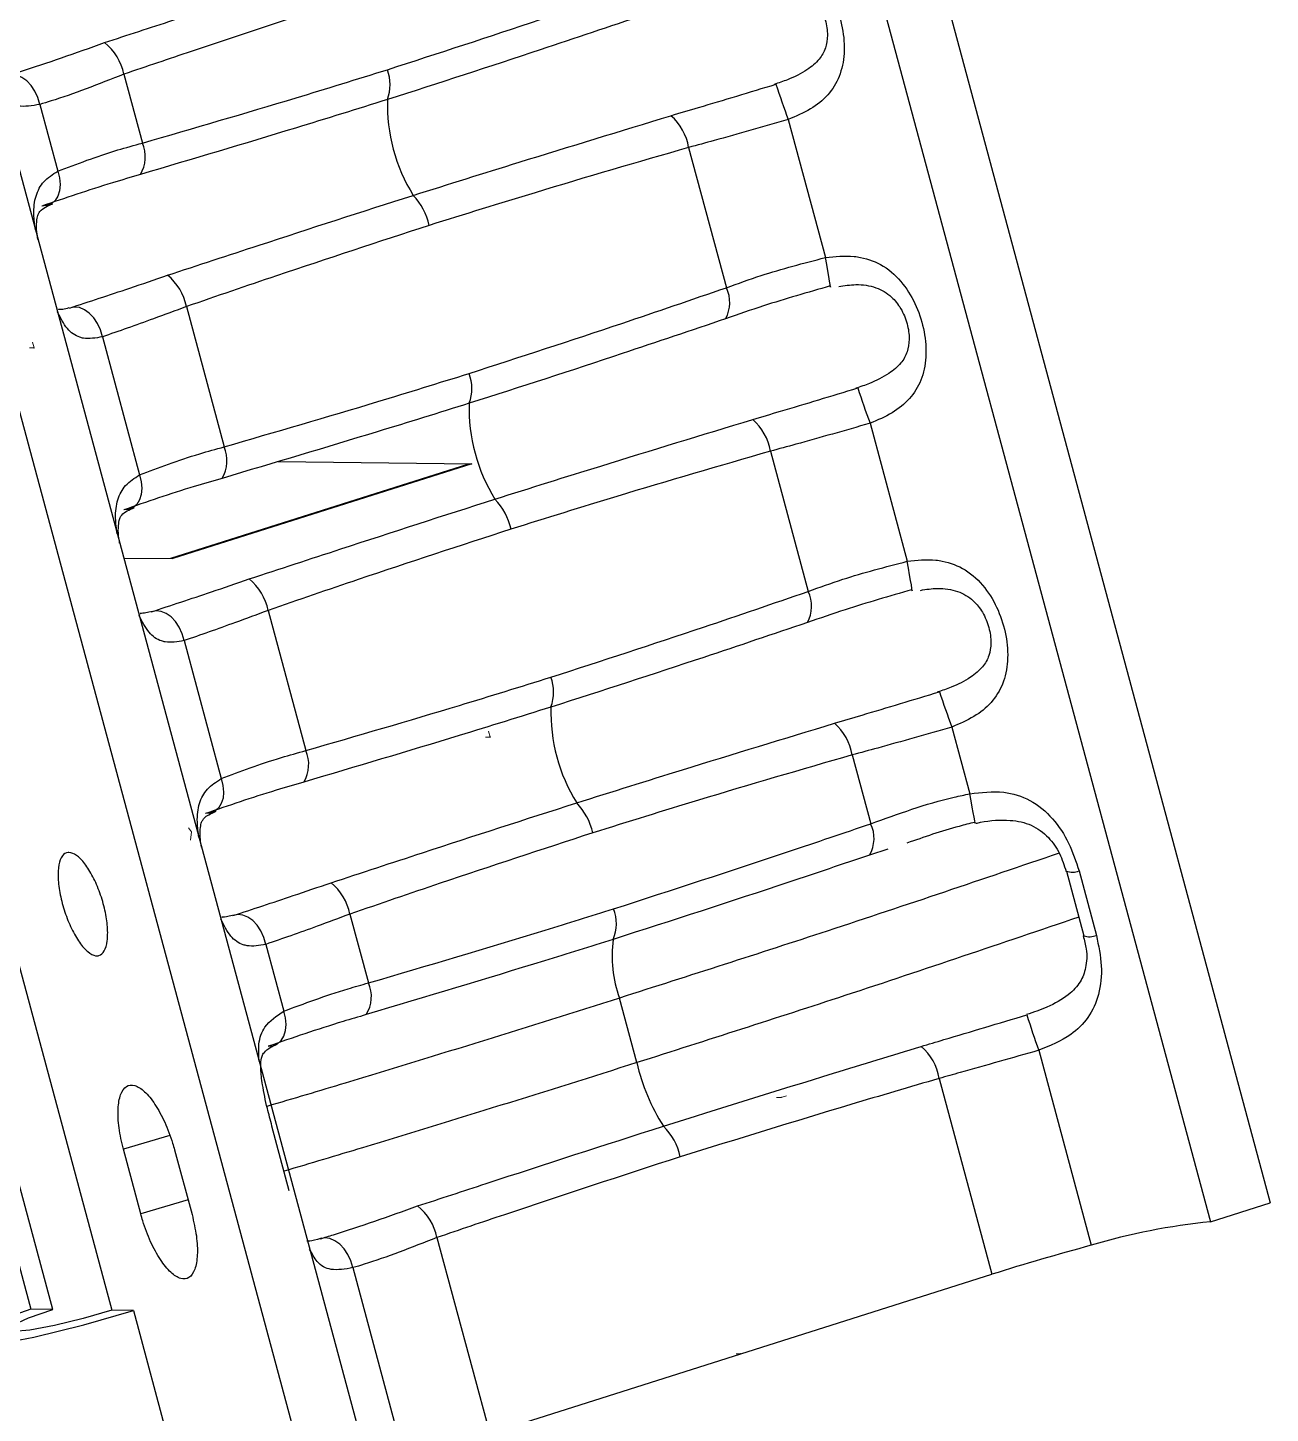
# Model space of a CAD drawing. Header units: millimetres. Extents: x 15 to 1184, y 5 to 836.
# Drawn here: x 791.57 to 810.02, y 622.03 to 642.6 of the extents above; entities that cross this region are included whole.
import ezdxf

# ---------------------------------------------------------------- set-up
doc = ezdxf.new("R2010")
doc.units = ezdxf.units.MM
doc.header["$PDSIZE"] = -1
doc.layers.get('0').update_dxf_attribs({"lineweight": 18})

msp = doc.modelspace()

# ---------------------------------------------------------------- linework, layer by layer
at = {"color": 7, "linetype": 'Continuous', "lineweight": 25}
for p, q in [((802.79, 652.022), (810.024, 625.152)), ((801.902, 651.741), (809.136, 624.871)), ((789.473, 647.804), (796.707, 620.934)), ((788.585, 647.522), (795.819, 620.653)), ((792.997, 641.912), (793.272, 640.89)), ((791.748, 641.464), (792.014, 640.472)), ((802.864, 641.239), (803.416, 639.189)), ((801.385, 640.824), (801.946, 638.742)), ((793.926, 638.461), (794.486, 636.379)), ((792.677, 638.012), (793.229, 635.962)), ((804.079, 636.728), (804.63, 634.679)), ((795.286, 636.16), (798.164, 636.125)), ((802.599, 636.314), (803.16, 634.232)), ((798.099, 636.116), (793.691, 634.719)), ((798.164, 636.125), (793.725, 634.719)), ((798.099, 636.116), (798.164, 636.125)), ((792.993, 634.728), (793.725, 634.719)), ((795.14, 633.951), (795.7, 631.869)), ((793.891, 633.501), (794.443, 631.452)), ((790.387, 632.58), (792.816, 623.559)), ((789.269, 632.29), (791.616, 623.573)), ((791.94, 623.57), (789.573, 632.361)), ((805.293, 632.218), (805.56, 631.227)), ((803.813, 631.804), (804.089, 630.782)), ((804.343, 630.404), (804.071, 630.316)), ((806.995, 630.077), (807.253, 629.118)), ((807.183, 630.083), (807.441, 629.124)), ((796.354, 629.441), (796.629, 628.419)), ((795.105, 628.991), (795.372, 627.999)), ((807.253, 629.12), (807.253, 629.118)), ((800.616, 627.235), (800.358, 628.194)), ((806.585, 627.418), (807.364, 624.524)), ((805.106, 627.001), (805.889, 624.093)), ((795.453, 625.334), (795.195, 626.293)), ((793.678, 626.154), (792.989, 625.948)), ((793.247, 624.988), (792.989, 625.948)), ((793.75, 625.939), (794.009, 624.979)), ((793.95, 625.198), (793.247, 624.988)), ((809.136, 624.871), (810.024, 625.152)), ((797.647, 624.638), (798.43, 621.73)), ((796.398, 624.191), (797.177, 621.297)), ((798.43, 621.73), (805.889, 624.093)), ((791.94, 623.57), (791.616, 623.573)), ((793.139, 623.555), (792.816, 623.559)), ((793.139, 623.555), (793.914, 620.676))]:
    msp.add_line(p, q, dxfattribs=at)
at = {"color": 7, "linetype": 'Continuous'}
for p, q in [((791.663, 637.848), (791.594, 637.85)), ((791.663, 637.848), (791.64, 637.935)), ((798.438, 632.07), (798.369, 632.07)), ((798.438, 632.07), (798.414, 632.156)), ((793.999, 630.663), (793.958, 630.722)), ((793.999, 630.663), (793.986, 630.537)), ((802.76, 626.718), (802.691, 626.719)), ((802.76, 626.718), (802.84, 626.743)), ((802.159, 622.912), (802.091, 622.913)), ((802.159, 622.912), (802.239, 622.937))]:
    msp.add_line(p, q, dxfattribs=at)
at = {"color": 7, "linetype": 'Continuous', "lineweight": 25}
for points in [[(791.748, 641.464), (791.718, 641.566), (791.674, 641.661), (791.619, 641.744), (791.554, 641.813), (791.482, 641.865), (791.407, 641.896), (791.332, 641.905), (791.261, 641.892)], [(792.014, 640.472), (792.04, 640.372), (792.049, 640.273), (792.04, 640.182), (792.015, 640.101), (791.974, 640.036), (791.92, 639.988), (791.854, 639.96), (791.78, 639.953)], [(803.488, 638.767), (803.492, 638.752), (803.492, 638.759), (803.487, 638.788), (803.479, 638.838), (803.467, 638.907), (803.452, 638.991), (803.435, 639.086), (803.416, 639.189)], [(792.677, 638.012), (792.648, 638.115), (792.604, 638.211), (792.548, 638.295), (792.483, 638.365), (792.411, 638.415), (792.335, 638.446), (792.26, 638.453), (792.188, 638.439)], [(793.229, 635.962), (793.254, 635.861), (793.263, 635.763), (793.255, 635.671), (793.229, 635.591), (793.189, 635.525), (793.134, 635.478), (793.068, 635.45), (792.994, 635.443)], [(804.702, 634.257), (804.706, 634.241), (804.706, 634.248), (804.701, 634.277), (804.693, 634.328), (804.681, 634.396), (804.666, 634.48), (804.649, 634.576), (804.63, 634.679)], [(793.891, 633.501), (793.862, 633.604), (793.818, 633.7), (793.762, 633.785), (793.697, 633.854), (793.625, 633.905), (793.549, 633.935), (793.474, 633.943), (793.402, 633.928)], [(794.443, 631.452), (794.468, 631.351), (794.477, 631.253), (794.469, 631.161), (794.444, 631.081), (794.403, 631.015), (794.348, 630.967), (794.282, 630.939), (794.208, 630.933)], [(805.637, 630.803), (805.641, 630.79), (805.64, 630.798), (805.635, 630.828), (805.626, 630.879), (805.613, 630.947), (805.598, 631.03), (805.579, 631.125), (805.56, 631.227)], [(795.105, 628.991), (795.076, 629.094), (795.032, 629.19), (794.977, 629.275), (794.911, 629.344), (794.839, 629.395), (794.763, 629.425), (794.688, 629.433), (794.616, 629.418)], [(795.141, 627.478), (795.214, 627.487), (795.278, 627.516), (795.332, 627.564), (795.372, 627.63), (795.397, 627.711), (795.405, 627.802), (795.397, 627.899), (795.372, 627.999)], [(796.398, 624.191), (796.368, 624.292), (796.324, 624.387), (796.269, 624.471), (796.204, 624.54), (796.132, 624.591), (796.057, 624.622), (795.982, 624.632), (795.911, 624.619)], [(791.616, 623.573), (790.994, 623.358), (790.583, 623.173), (790.446, 623.048), (790.602, 623.002), (791.029, 623.041), (791.661, 623.16), (792.402, 623.34), (793.139, 623.555)], [(792.816, 623.559), (792.392, 623.435), (791.965, 623.332), (791.602, 623.263), (791.357, 623.241), (791.267, 623.267), (791.346, 623.339), (791.582, 623.445), (791.94, 623.57)]]:
    msp.add_lwpolyline(points, dxfattribs=at)
for centre, radius, start, end in [((792.216, 641.757), 0.796, 11.2195, 51.6401), ((796.329, 641.756), 0.622, 339.2826, 20.9468), ((818.087, 646.846), 16.223, 198.2611, 200.222), ((799.463, 641.46), 2.553, 178.2858, 211.8483), ((800.602, 640.697), 0.793, 9.2554, 49.0283), ((792.795, 640.685), 0.519, 329.4916, 23.1594), ((796.625, 639.468), 0.929, 12.3672, 43.9119), ((793.121, 638.293), 0.823, 11.8333, 50.4526), ((801.493, 638.522), 0.503, 331.2264, 25.9056), ((797.543, 637.246), 0.622, 339.2826, 20.9468), ((819.302, 642.336), 16.223, 198.2611, 200.222), ((800.677, 636.949), 2.553, 178.2858, 211.8483), ((801.816, 636.186), 0.793, 9.2554, 49.0283), ((794.009, 636.175), 0.519, 329.4916, 23.1594), ((797.839, 634.958), 0.929, 12.3672, 43.9119), ((794.335, 633.782), 0.823, 11.8333, 50.4526), ((802.707, 634.012), 0.503, 331.2264, 25.9056), ((798.757, 632.736), 0.622, 339.2826, 20.9468), ((820.516, 637.826), 16.223, 198.2611, 200.222), ((801.891, 632.439), 2.553, 178.2858, 211.8483), ((803.03, 631.676), 0.793, 9.2554, 49.0283), ((795.223, 631.665), 0.519, 329.4916, 23.1594), ((799.053, 630.448), 0.929, 12.3672, 43.9119), ((803.656, 630.565), 0.483, 329.0144, 26.6253), ((807.081, 630.342), 0.278, 251.9651, 291.4741), ((795.549, 629.272), 0.823, 11.8333, 50.4526), ((799.728, 629.299), 0.583, 336.4411, 22.0072), ((802.093, 628.825), 1.846, 172.5021, 199.9692), ((807.339, 629.388), 0.283, 252.4774, 291.1904), ((796.176, 628.215), 0.497, 327.5783, 24.2177), ((825.325, 634.052), 19.88, 197.8936, 199.4946), ((804.345, 626.881), 0.771, 8.9769, 50.4562), ((803.556, 627.907), 3.016, 192.8748, 212.3894), ((800.391, 625.655), 0.888, 11.8317, 45.8031), ((796.866, 624.483), 0.796, 11.2195, 51.6401), ((810.127, 615.116), 9.806, 95.8024, 106.3667), ((816.561, 590.292), 35.445, 105.038, 107.522)]:
    msp.add_arc(centre, radius, start, end, dxfattribs=at)
for points, knots in [([(792.71, 642.381), (793.049, 642.492), (794.27, 642.892), (795.484, 643.287), (796.359, 643.565), (796.359, 643.565)], [0, 0, 0, 0, 1.063585, 3.836405, 3.836461, 3.836461, 3.836461, 3.836461]), ([(802.202, 643.699), (802.346, 643.716), (802.522, 643.735), (802.813, 643.691), (803.083, 643.587), (803.366, 643.322), (803.565, 642.977), (803.681, 642.6), (803.71, 642.222), (803.64, 641.878), (803.465, 641.594), (803.197, 641.378), (802.978, 641.286), (802.864, 641.239)], [0, 0, 0, 0, 0.420275, 0.515045, 0.877811, 1.270038, 1.650783, 2.035754, 2.418761, 2.781189, 3.118238, 3.455328, 3.814438, 3.814438, 3.814438, 3.814438]), ([(796.91, 641.979), (797.667, 642.224), (798.944, 642.637), (800.214, 643.075), (800.731, 643.252)], [0, 0, 0, 0, 2.388389, 4.028327, 4.028327, 4.028327, 4.028327]), ([(802.399, 643.269), (802.484, 643.283), (802.674, 643.314), (802.953, 643.269), (803.175, 643.141), (803.332, 642.943), (803.425, 642.72), (803.456, 642.489), (803.423, 642.289), (803.331, 642.125), (803.137, 641.962), (802.894, 641.839), (802.722, 641.782), (802.655, 641.759)], [0, 0, 0, 0, 0.23979, 0.53616, 0.811779, 1.020161, 1.249245, 1.473699, 1.686897, 1.917639, 2.174399, 2.485088, 2.682446, 2.682446, 2.682446, 2.682446]), ([(796.609, 643.11), (795.738, 642.826), (794.532, 642.433), (793.331, 642.025), (792.997, 641.912)], [0, 0, 0, 0, 2.74936, 3.806172, 3.806172, 3.806172, 3.806172]), ([(800.72, 642.79), (800.208, 642.618), (798.948, 642.193), (797.672, 641.777), (796.911, 641.536), (796.911, 641.536)], [0, 0, 0, 0, 1.630415, 4.010338, 4.010393, 4.010393, 4.010393, 4.010393]), ([(791.261, 641.892), (791.327, 641.912), (791.782, 642.05), (792.282, 642.228), (792.71, 642.381)], [0, 0, 0, 0, 0.220989, 1.52959, 1.52959, 1.52959, 1.52959]), ([(792.997, 641.912), (792.619, 641.763), (792.175, 641.589), (791.803, 641.48), (791.748, 641.464)], [0, 0, 0, 0, 1.128435, 1.327603, 1.327603, 1.327603, 1.327603]), ([(793.272, 640.89), (794.034, 641.11), (795.249, 641.463), (796.458, 641.838), (796.91, 641.979)], [0, 0, 0, 0, 2.379506, 3.797409, 3.797409, 3.797409, 3.797409]), ([(791.748, 641.464), (791.634, 641.444), (791.428, 641.407), (791.226, 641.515), (791.141, 641.674), (791.105, 641.741)], [0, 0, 0, 0, 0.3244273, 0.5891936, 0.7825517, 0.7825517, 0.7825517, 0.7825517]), ([(801.122, 641.296), (801.259, 641.336), (801.762, 641.485), (802.294, 641.646), (802.681, 641.763)], [0, 0, 0, 0, 0.440816, 1.627739, 1.627739, 1.627739, 1.627739]), ([(796.911, 641.536), (796.911, 641.536), (796.458, 641.393), (795.242, 641.016), (794.012, 640.65), (793.242, 640.422)], [0, 0, 0, 0, 0.000056, 1.433459, 3.834274, 3.834274, 3.834274, 3.834274]), ([(797.294, 640.112), (797.294, 640.112), (797.819, 640.279), (799.1, 640.679), (800.371, 641.067), (801.122, 641.296)], [0, 0, 0, 0, 0.000055, 1.63887, 4.006962, 4.006962, 4.006962, 4.006962]), ([(802.864, 641.239), (802.492, 641.132), (801.986, 640.986), (801.511, 640.858), (801.385, 640.824)], [0, 0, 0, 0, 1.130357, 1.536338, 1.536338, 1.536338, 1.536338]), ([(792.014, 640.472), (792.298, 640.58), (792.684, 640.727), (793.149, 640.856), (793.272, 640.89)], [0, 0, 0, 0, 0.975306, 1.32565, 1.32565, 1.32565, 1.32565]), ([(801.385, 640.824), (800.624, 640.604), (799.336, 640.23), (798.055, 639.83), (797.532, 639.667)], [0, 0, 0, 0, 2.379588, 4.023058, 4.023058, 4.023058, 4.023058]), ([(791.682, 639.599), (791.672, 639.677), (791.647, 639.863), (791.68, 640.113), (791.795, 640.332), (791.94, 640.424), (792.014, 640.472)], [0, 0, 0, 0, 0.192612, 0.459618, 0.726647, 1.011157, 1.011157, 1.011157, 1.011157]), ([(793.242, 640.422), (793.103, 640.381), (792.59, 640.233), (792.122, 640.071), (791.78, 639.953)], [0, 0, 0, 0, 0.415861, 1.535411, 1.535411, 1.535411, 1.535411]), ([(793.644, 638.927), (794.098, 639.076), (795.319, 639.477), (796.533, 639.871), (797.294, 640.112), (797.294, 640.112)], [0, 0, 0, 0, 1.425003, 3.837233, 3.83729, 3.83729, 3.83729, 3.83729]), ([(791.72, 639.457), (791.714, 639.495), (791.698, 639.596), (791.699, 639.728), (791.718, 639.826), (791.742, 639.862), (791.778, 639.917), (791.9, 639.971), (791.939, 639.988)], [0, 0, 0, 0, 0.0591837, 0.1612904, 0.2613386, 0.3748159, 0.5617412, 0.6497152, 0.6497152, 0.6497152, 0.6497152]), ([(797.532, 639.667), (796.775, 639.42), (795.571, 639.027), (794.372, 638.615), (793.926, 638.461)], [0, 0, 0, 0, 2.388473, 3.802672, 3.802672, 3.802672, 3.802672]), ([(803.416, 639.189), (803.56, 639.205), (803.736, 639.225), (804.027, 639.18), (804.297, 639.077), (804.58, 638.812), (804.779, 638.467), (804.895, 638.09), (804.924, 637.712), (804.854, 637.368), (804.679, 637.084), (804.411, 636.868), (804.192, 636.776), (804.079, 636.728)], [0, 0, 0, 0, 0.420275, 0.515045, 0.877811, 1.270038, 1.650783, 2.035754, 2.418761, 2.781189, 3.118238, 3.455328, 3.814438, 3.814438, 3.814438, 3.814438]), ([(801.946, 638.742), (802.116, 638.804), (802.583, 638.973), (803.092, 639.105), (803.416, 639.189)], [0, 0, 0, 0, 0.560708, 1.53784, 1.53784, 1.53784, 1.53784]), ([(792.188, 638.439), (792.482, 638.535), (792.95, 638.69), (793.456, 638.862), (793.644, 638.927)], [0, 0, 0, 0, 0.963251, 1.536309, 1.536309, 1.536309, 1.536309]), ([(798.124, 637.468), (798.881, 637.714), (800.158, 638.127), (801.428, 638.564), (801.946, 638.742)], [0, 0, 0, 0, 2.388389, 4.028327, 4.028327, 4.028327, 4.028327]), ([(803.488, 638.767), (803.153, 638.671), (802.618, 638.518), (802.12, 638.345), (801.934, 638.28)], [0, 0, 0, 0, 1.021212, 1.628741, 1.628741, 1.628741, 1.628741]), ([(803.613, 638.759), (803.698, 638.772), (803.889, 638.803), (804.167, 638.759), (804.389, 638.631), (804.546, 638.433), (804.639, 638.209), (804.67, 637.978), (804.637, 637.778), (804.545, 637.615), (804.351, 637.452), (804.109, 637.329), (803.936, 637.271), (803.869, 637.249)], [0, 0, 0, 0, 0.23979, 0.53616, 0.811779, 1.020161, 1.249245, 1.473699, 1.686897, 1.917639, 2.174399, 2.485088, 2.682446, 2.682446, 2.682446, 2.682446]), ([(792.178, 638.441), (792.147, 638.433), (792.069, 638.412), (792.019, 638.417), (792.027, 638.415), (792.028, 638.414)], [0, 0, 0, 0, 0.0540607, 0.1356957, 0.158976, 0.158976, 0.158976, 0.158976]), ([(793.926, 638.461), (793.76, 638.4), (793.307, 638.23), (792.922, 638.097), (792.677, 638.012)], [0, 0, 0, 0, 0.483973, 1.327377, 1.327377, 1.327377, 1.327377]), ([(792.677, 638.012), (792.579, 637.995), (792.459, 637.974), (792.289, 638.018), (792.147, 638.113), (792.055, 638.294), (792.009, 638.385)], [0, 0, 0, 0, 0.2882446, 0.3532463, 0.6020538, 0.8574292, 0.8574292, 0.8574292, 0.8574292]), ([(801.934, 638.28), (801.422, 638.107), (800.162, 637.682), (798.887, 637.266), (798.125, 637.026), (798.125, 637.026)], [0, 0, 0, 0, 1.630415, 4.010338, 4.010393, 4.010393, 4.010393, 4.010393]), ([(794.486, 636.379), (795.248, 636.6), (796.463, 636.952), (797.673, 637.328), (798.124, 637.468)], [0, 0, 0, 0, 2.379506, 3.797409, 3.797409, 3.797409, 3.797409]), ([(802.336, 636.785), (802.473, 636.826), (802.976, 636.974), (803.508, 637.135), (803.896, 637.253)], [0, 0, 0, 0, 0.440816, 1.627739, 1.627739, 1.627739, 1.627739]), ([(798.125, 637.026), (798.125, 637.026), (797.672, 636.883), (796.456, 636.506), (795.226, 636.14), (794.456, 635.911)], [0, 0, 0, 0, 0.000056, 1.433459, 3.834274, 3.834274, 3.834274, 3.834274]), ([(798.508, 635.602), (798.508, 635.602), (799.033, 635.769), (800.314, 636.169), (801.585, 636.556), (802.336, 636.785)], [0, 0, 0, 0, 0.000055, 1.63887, 4.006962, 4.006962, 4.006962, 4.006962]), ([(804.079, 636.728), (803.706, 636.622), (803.2, 636.476), (802.725, 636.348), (802.599, 636.314)], [0, 0, 0, 0, 1.130357, 1.536338, 1.536338, 1.536338, 1.536338]), ([(793.229, 635.962), (793.512, 636.07), (793.898, 636.217), (794.363, 636.345), (794.486, 636.379)], [0, 0, 0, 0, 0.975306, 1.32565, 1.32565, 1.32565, 1.32565]), ([(802.599, 636.314), (801.838, 636.093), (800.55, 635.72), (799.27, 635.32), (798.746, 635.157)], [0, 0, 0, 0, 2.379588, 4.023058, 4.023058, 4.023058, 4.023058]), ([(792.896, 635.088), (792.886, 635.167), (792.862, 635.353), (792.894, 635.603), (793.009, 635.821), (793.154, 635.914), (793.229, 635.962)], [0, 0, 0, 0, 0.192612, 0.459618, 0.726647, 1.011157, 1.011157, 1.011157, 1.011157]), ([(794.456, 635.911), (794.317, 635.871), (793.805, 635.723), (793.336, 635.561), (792.994, 635.443)], [0, 0, 0, 0, 0.415861, 1.535411, 1.535411, 1.535411, 1.535411]), ([(794.859, 634.417), (795.312, 634.566), (796.534, 634.966), (797.747, 635.36), (798.508, 635.602), (798.508, 635.602)], [0, 0, 0, 0, 1.425003, 3.837233, 3.83729, 3.83729, 3.83729, 3.83729]), ([(792.934, 634.947), (792.928, 634.984), (792.912, 635.086), (792.914, 635.217), (792.933, 635.316), (792.956, 635.352), (792.992, 635.407), (793.114, 635.46), (793.153, 635.478)], [0, 0, 0, 0, 0.0591837, 0.1612904, 0.2613386, 0.3748159, 0.5617412, 0.6497152, 0.6497152, 0.6497152, 0.6497152]), ([(798.746, 635.157), (797.99, 634.91), (796.785, 634.517), (795.586, 634.105), (795.14, 633.951)], [0, 0, 0, 0, 2.388473, 3.802672, 3.802672, 3.802672, 3.802672]), ([(804.63, 634.679), (804.774, 634.695), (804.95, 634.715), (805.241, 634.67), (805.511, 634.567), (805.794, 634.302), (805.994, 633.956), (806.109, 633.58), (806.138, 633.202), (806.068, 632.857), (805.893, 632.573), (805.625, 632.358), (805.406, 632.266), (805.293, 632.218)], [0, 0, 0, 0, 0.420275, 0.515045, 0.877811, 1.270038, 1.650783, 2.035754, 2.418761, 2.781189, 3.118238, 3.455328, 3.814438, 3.814438, 3.814438, 3.814438]), ([(803.16, 634.232), (803.33, 634.294), (803.797, 634.463), (804.307, 634.595), (804.63, 634.679)], [0, 0, 0, 0, 0.560708, 1.53784, 1.53784, 1.53784, 1.53784]), ([(793.402, 633.928), (793.696, 634.025), (794.164, 634.179), (794.67, 634.352), (794.859, 634.417)], [0, 0, 0, 0, 0.963251, 1.536309, 1.536309, 1.536309, 1.536309]), ([(804.827, 634.248), (804.912, 634.262), (805.103, 634.293), (805.382, 634.249), (805.603, 634.121), (805.76, 633.922), (805.853, 633.699), (805.884, 633.468), (805.851, 633.268), (805.759, 633.105), (805.565, 632.941), (805.323, 632.818), (805.15, 632.761), (805.083, 632.739)], [0, 0, 0, 0, 0.23979, 0.53616, 0.811779, 1.020161, 1.249245, 1.473699, 1.686897, 1.917639, 2.174399, 2.485088, 2.682446, 2.682446, 2.682446, 2.682446]), ([(799.338, 632.958), (800.095, 633.203), (801.372, 633.617), (802.643, 634.054), (803.16, 634.232)], [0, 0, 0, 0, 2.388389, 4.028327, 4.028327, 4.028327, 4.028327]), ([(804.702, 634.257), (804.367, 634.161), (803.832, 634.007), (803.334, 633.834), (803.148, 633.77)], [0, 0, 0, 0, 1.021212, 1.628741, 1.628741, 1.628741, 1.628741]), ([(793.891, 633.501), (793.793, 633.485), (793.673, 633.464), (793.504, 633.508), (793.361, 633.603), (793.269, 633.783), (793.223, 633.875)], [0, 0, 0, 0, 0.2882446, 0.3532463, 0.6020538, 0.8574292, 0.8574292, 0.8574292, 0.8574292]), ([(793.393, 633.93), (793.361, 633.922), (793.283, 633.902), (793.233, 633.907), (793.241, 633.904), (793.243, 633.904)], [0, 0, 0, 0, 0.0540607, 0.1356957, 0.158976, 0.158976, 0.158976, 0.158976]), ([(795.14, 633.951), (794.975, 633.889), (794.521, 633.72), (794.136, 633.586), (793.891, 633.501)], [0, 0, 0, 0, 0.483973, 1.327377, 1.327377, 1.327377, 1.327377]), ([(803.148, 633.77), (802.636, 633.597), (801.376, 633.172), (800.101, 632.756), (799.339, 632.515), (799.339, 632.515)], [0, 0, 0, 0, 1.630415, 4.010338, 4.010393, 4.010393, 4.010393, 4.010393]), ([(795.7, 631.869), (796.462, 632.09), (797.677, 632.442), (798.887, 632.818), (799.338, 632.958)], [0, 0, 0, 0, 2.379506, 3.797409, 3.797409, 3.797409, 3.797409]), ([(803.551, 632.275), (803.687, 632.315), (804.19, 632.464), (804.722, 632.625), (805.11, 632.742)], [0, 0, 0, 0, 0.440816, 1.627739, 1.627739, 1.627739, 1.627739]), ([(799.339, 632.515), (799.339, 632.515), (798.886, 632.372), (797.671, 631.995), (796.441, 631.63), (795.67, 631.401)], [0, 0, 0, 0, 0.000056, 1.433459, 3.834274, 3.834274, 3.834274, 3.834274]), ([(799.722, 631.092), (799.722, 631.092), (800.247, 631.258), (801.529, 631.659), (802.799, 632.046), (803.551, 632.275)], [0, 0, 0, 0, 0.000055, 1.63887, 4.006962, 4.006962, 4.006962, 4.006962]), ([(805.293, 632.218), (804.92, 632.111), (804.414, 631.966), (803.939, 631.838), (803.813, 631.804)], [0, 0, 0, 0, 1.130357, 1.536338, 1.536338, 1.536338, 1.536338]), ([(794.443, 631.452), (794.727, 631.56), (795.112, 631.707), (795.577, 631.835), (795.7, 631.869)], [0, 0, 0, 0, 0.975306, 1.32565, 1.32565, 1.32565, 1.32565]), ([(803.813, 631.804), (803.052, 631.583), (801.764, 631.21), (800.484, 630.81), (799.961, 630.647)], [0, 0, 0, 0, 2.379588, 4.023058, 4.023058, 4.023058, 4.023058]), ([(794.11, 630.578), (794.1, 630.656), (794.076, 630.843), (794.108, 631.093), (794.223, 631.311), (794.368, 631.404), (794.443, 631.452)], [0, 0, 0, 0, 0.192612, 0.459618, 0.726647, 1.011157, 1.011157, 1.011157, 1.011157]), ([(795.67, 631.401), (795.532, 631.361), (795.019, 631.212), (794.55, 631.051), (794.208, 630.933)], [0, 0, 0, 0, 0.415861, 1.535411, 1.535411, 1.535411, 1.535411]), ([(804.089, 630.782), (804.494, 630.929), (804.971, 631.103), (805.483, 631.211), (805.56, 631.227)], [0, 0, 0, 0, 1.307661, 1.538469, 1.538469, 1.538469, 1.538469]), ([(805.56, 631.227), (805.73, 631.247), (806.039, 631.284), (806.474, 631.149), (806.802, 630.874), (807.046, 630.501), (807.137, 630.222), (807.183, 630.083)], [0, 0, 0, 0, 0.503133, 0.913733, 1.355991, 1.790047, 2.222753, 2.222753, 2.222753, 2.222753]), ([(796.073, 629.906), (796.526, 630.055), (797.748, 630.456), (798.961, 630.85), (799.722, 631.092), (799.722, 631.092)], [0, 0, 0, 0, 1.425003, 3.837233, 3.83729, 3.83729, 3.83729, 3.83729]), ([(794.148, 630.437), (794.143, 630.474), (794.127, 630.576), (794.128, 630.707), (794.147, 630.805), (794.17, 630.841), (794.206, 630.896), (794.328, 630.95), (794.367, 630.967)], [0, 0, 0, 0, 0.0591837, 0.1612904, 0.2613386, 0.3748159, 0.5617412, 0.6497152, 0.6497152, 0.6497152, 0.6497152]), ([(800.269, 629.518), (801.14, 629.8), (802.416, 630.213), (803.686, 630.645), (804.089, 630.782)], [0, 0, 0, 0, 2.749284, 4.023764, 4.023764, 4.023764, 4.023764]), ([(805.637, 630.803), (805.558, 630.784), (805.207, 630.697), (804.88, 630.583), (804.627, 630.495)], [0, 0, 0, 0, 0.237683, 1.056944, 1.056944, 1.056944, 1.056944]), ([(805.651, 630.789), (805.674, 630.794), (805.842, 630.832), (806.136, 630.852), (806.482, 630.78), (806.725, 630.602), (806.905, 630.35), (806.962, 630.165), (806.99, 630.075)], [0, 0, 0, 0, 0.067841, 0.497993, 0.834852, 1.16544, 1.450531, 1.721849, 1.721849, 1.721849, 1.721849]), ([(799.961, 630.647), (799.204, 630.4), (797.999, 630.007), (796.8, 629.594), (796.354, 629.441)], [0, 0, 0, 0, 2.388473, 3.802672, 3.802672, 3.802672, 3.802672]), ([(792.181, 630.357), (792.218, 630.349), (792.291, 630.331), (792.418, 630.197), (792.539, 630.002), (792.645, 629.758), (792.721, 629.495), (792.759, 629.244), (792.756, 629.031), (792.711, 628.881), (792.644, 628.823), (792.559, 628.819), (792.462, 628.87), (792.336, 629.012), (792.216, 629.22), (792.115, 629.469), (792.045, 629.731), (792.014, 629.978), (792.025, 630.181), (792.077, 630.317), (792.139, 630.356), (792.177, 630.357), (792.181, 630.357)], [0, 0, 0, 0, 0.193972, 0.387945, 0.581917, 0.775889, 0.969862, 1.163834, 1.357807, 1.551779, 1.745751, 1.841692, 2.035665, 2.229637, 2.42361, 2.617582, 2.811554, 3.005527, 3.199499, 3.393472, 3.587444, 3.613019, 3.613019, 3.613019, 3.613019]), ([(804.071, 630.316), (803.672, 630.182), (802.412, 629.759), (801.139, 629.343), (800.263, 629.066), (800.263, 629.066)], [0, 0, 0, 0, 1.267758, 4.0083, 4.008356, 4.008356, 4.008356, 4.008356]), ([(806.889, 630.345), (805.756, 629.961), (803.652, 629.247), (801.397, 628.527), (800.358, 628.194)], [0, 0, 0, 0, 3.705674, 6.876591, 6.876591, 6.876591, 6.876591]), ([(794.616, 629.418), (794.91, 629.515), (795.379, 629.669), (795.884, 629.842), (796.073, 629.906)], [0, 0, 0, 0, 0.963251, 1.536309, 1.536309, 1.536309, 1.536309]), ([(795.105, 628.991), (795.008, 628.974), (794.888, 628.954), (794.718, 628.997), (794.575, 629.093), (794.483, 629.273), (794.437, 629.365)], [0, 0, 0, 0, 0.2882446, 0.3532463, 0.6020538, 0.8574292, 0.8574292, 0.8574292, 0.8574292]), ([(794.607, 629.42), (794.576, 629.412), (794.497, 629.392), (794.448, 629.396), (794.455, 629.394), (794.457, 629.394)], [0, 0, 0, 0, 0.0540607, 0.1356957, 0.158976, 0.158976, 0.158976, 0.158976]), ([(796.354, 629.441), (796.189, 629.379), (795.736, 629.21), (795.35, 629.076), (795.105, 628.991)], [0, 0, 0, 0, 0.483973, 1.327377, 1.327377, 1.327377, 1.327377]), ([(796.629, 628.419), (797.506, 628.676), (798.721, 629.034), (799.931, 629.412), (800.269, 629.518)], [0, 0, 0, 0, 2.740879, 3.801671, 3.801671, 3.801671, 3.801671]), ([(807.178, 629.396), (806.035, 629.008), (803.921, 628.291), (801.656, 627.567), (800.616, 627.235)], [0, 0, 0, 0, 3.738643, 6.909261, 6.909261, 6.909261, 6.909261]), ([(800.263, 629.066), (800.262, 629.066), (799.924, 628.959), (798.709, 628.58), (797.481, 628.213), (796.595, 627.948)], [0, 0, 0, 0, 0.000056, 1.070975, 3.833635, 3.833635, 3.833635, 3.833635]), ([(807.243, 629.118), (807.262, 629.052), (807.308, 628.888), (807.291, 628.641), (807.21, 628.423), (807.025, 628.226), (806.731, 628.06), (806.507, 627.983), (806.405, 627.948)], [0, 0, 0, 0, 0.182339, 0.459492, 0.725362, 1.01541, 1.365026, 1.653744, 1.653744, 1.653744, 1.653744]), ([(807.441, 629.124), (807.473, 628.972), (807.534, 628.675), (807.495, 628.252), (807.34, 627.901), (807.037, 627.605), (806.752, 627.487), (806.585, 627.418)], [0, 0, 0, 0, 0.44802, 0.879206, 1.273976, 1.640107, 2.153298, 2.153298, 2.153298, 2.153298]), ([(795.372, 627.999), (795.675, 628.113), (796.062, 628.258), (796.527, 628.39), (796.629, 628.419)], [0, 0, 0, 0, 1.035157, 1.325591, 1.325591, 1.325591, 1.325591]), ([(800.358, 628.194), (799.015, 627.772), (797.3, 627.232), (795.51, 626.7), (795.122, 626.585)], [0, 0, 0, 0, 4.289434, 5.477648, 5.477648, 5.477648, 5.477648]), ([(795.004, 627.257), (795, 627.343), (794.989, 627.541), (795.085, 627.809), (795.266, 627.929), (795.372, 627.999)], [0, 0, 0, 0, 0.2193883, 0.4993414, 0.8917343, 0.8917343, 0.8917343, 0.8917343]), ([(796.595, 627.948), (796.48, 627.914), (795.967, 627.764), (795.502, 627.603), (795.141, 627.478)], [0, 0, 0, 0, 0.342511, 1.528533, 1.528533, 1.528533, 1.528533]), ([(804.836, 627.475), (804.949, 627.509), (805.454, 627.66), (805.991, 627.82), (806.407, 627.944)], [0, 0, 0, 0, 0.367388, 1.63983, 1.63983, 1.63983, 1.63983]), ([(795.196, 626.296), (795.173, 626.383), (795.117, 626.588), (795.055, 626.886), (795.025, 627.136), (795.033, 627.292), (795.057, 627.359), (795.085, 627.394), (795.167, 627.465), (795.255, 627.501), (795.261, 627.504)], [0, 0, 0, 0, 0.169977, 0.402677, 0.58047, 0.724808, 0.875126, 1.09344, 1.31772, 1.335993, 1.335993, 1.335993, 1.335993]), ([(801.009, 626.291), (801.009, 626.291), (801.854, 626.559), (803.133, 626.955), (804.403, 627.343), (804.836, 627.475)], [0, 0, 0, 0, 0.000056, 2.641397, 4.005192, 4.005192, 4.005192, 4.005192]), ([(806.585, 627.418), (806.19, 627.306), (805.683, 627.162), (805.21, 627.03), (805.106, 627.001)], [0, 0, 0, 0, 1.199787, 1.536343, 1.536343, 1.536343, 1.536343]), ([(800.616, 627.235), (799.273, 626.812), (797.556, 626.272), (795.765, 625.739), (795.375, 625.623)], [0, 0, 0, 0, 4.289517, 5.483109, 5.483109, 5.483109, 5.483109]), ([(792.989, 625.948), (792.964, 626.056), (792.914, 626.271), (792.903, 626.558), (792.94, 626.775), (793.028, 626.898), (793.153, 626.914), (793.303, 626.82), (793.46, 626.628), (793.607, 626.358), (793.701, 626.113), (793.741, 625.972), (793.75, 625.939)], [0, 0, 0, 0, 0.242476, 0.484951, 0.727427, 0.969902, 1.212378, 1.454853, 1.697328, 1.939804, 2.182279, 2.258266, 2.258266, 2.258266, 2.258266]), ([(805.106, 627.001), (804.668, 626.872), (803.383, 626.495), (802.103, 626.098), (801.259, 625.837)], [0, 0, 0, 0, 1.370467, 4.019233, 4.019233, 4.019233, 4.019233]), ([(797.36, 625.108), (797.699, 625.218), (798.92, 625.618), (800.134, 626.013), (801.009, 626.291), (801.009, 626.291)], [0, 0, 0, 0, 1.063585, 3.836405, 3.836461, 3.836461, 3.836461, 3.836461]), ([(801.259, 625.837), (800.388, 625.553), (799.182, 625.16), (797.981, 624.752), (797.647, 624.638)], [0, 0, 0, 0, 2.74936, 3.806172, 3.806172, 3.806172, 3.806172]), ([(795.911, 624.619), (795.977, 624.639), (796.432, 624.776), (796.932, 624.955), (797.36, 625.108)], [0, 0, 0, 0, 0.220989, 1.52959, 1.52959, 1.52959, 1.52959]), ([(794.009, 624.979), (794.034, 624.871), (794.083, 624.655), (794.095, 624.369), (794.057, 624.152), (793.97, 624.028), (793.844, 624.013), (793.695, 624.106), (793.537, 624.299), (793.39, 624.569), (793.296, 624.813), (793.257, 624.955), (793.247, 624.988)], [0, 0, 0, 0, 0.242476, 0.484952, 0.727427, 0.969903, 1.212378, 1.454853, 1.697329, 1.939804, 2.18228, 2.258266, 2.258266, 2.258266, 2.258266]), ([(795.93, 624.627), (795.91, 624.621), (795.824, 624.594), (795.726, 624.582), (795.717, 624.583), (795.714, 624.583)], [0, 0, 0, 0, 0.0320082, 0.1405825, 0.2212307, 0.2212307, 0.2212307, 0.2212307]), ([(797.647, 624.638), (797.269, 624.49), (796.825, 624.316), (796.453, 624.207), (796.398, 624.191)], [0, 0, 0, 0, 1.128435, 1.327603, 1.327603, 1.327603, 1.327603]), ([(796.398, 624.191), (796.284, 624.17), (796.078, 624.134), (795.876, 624.241), (795.791, 624.4), (795.755, 624.467)], [0, 0, 0, 0, 0.3244273, 0.5891936, 0.7825517, 0.7825517, 0.7825517, 0.7825517])]:
    msp.add_open_spline(points, degree=3, knots=knots, dxfattribs=at)
at = {"color": 7, "linetype": 'Continuous'}
for p in [(791.663, 637.848), (798.438, 632.07), (793.999, 630.663), (802.76, 626.718), (802.159, 622.912)]:
    msp.add_point(p, dxfattribs=at)

doc.saveas('drawing.dxf')
